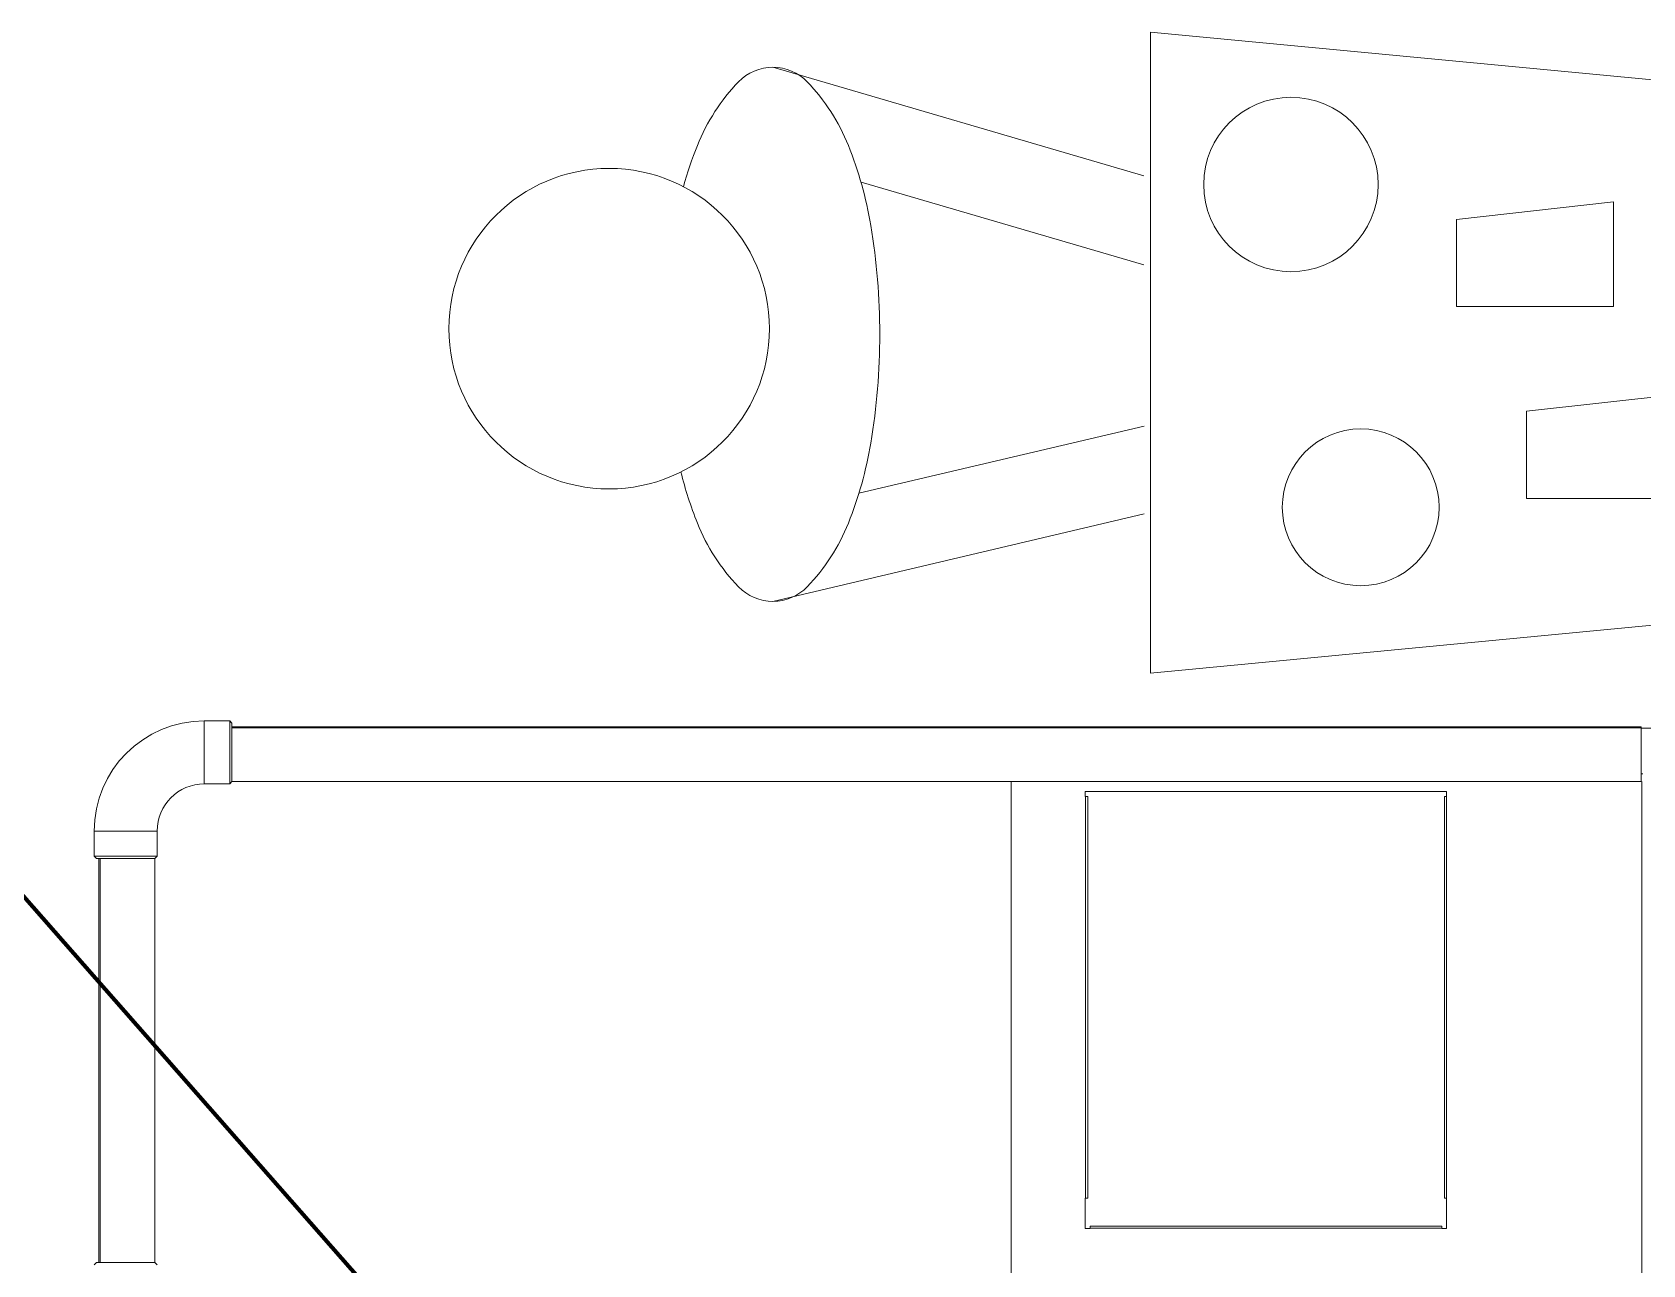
# Model space of a CAD drawing. Header units: inches. Extents: x 6 to 183294, y -48183 to 78918.
# Drawn here: x 153082 to 154408, y 41933 to 42948 of the extents above; entities that cross this region are included whole.
import ezdxf

# ---------------------------------------------------------------- set-up
doc = ezdxf.new("R2010")
doc.units = ezdxf.units.IN
doc.header["$MEASUREMENT"] = 0
for name, color, linetype, lineweight in [('Aristas tangentes visibles(Kider)', 8, 'Continuous', 0), ('Aristas visibles(Kider)', 8, 'Continuous', 0), ('CASH COUNTERS', 8, 'Continuous', 0), ('RACK', 8, 'Continuous', 0)]:
    doc.layers.add(name, color=color, linetype=linetype, lineweight=lineweight)
doc.layers.add('SDA_TEXT', color=21, linetype='Continuous')
doc.styles.get("Standard").update_dxf_attribs({"font": 'txt.shx'})
doc.dimstyles.new('SDA-100 centerline', dxfattribs={"dimtxt": 0.23, "dimasz": 0.125, "dimexe": 0.18, "dimexo": 0.0625, "dimgap": 0.09, "dimtad": 0, "dimdec": 3, "dimzin": 0, "dimdsep": 46, "dimtxsty": 'Standard', "dimblk": 'ARCHTICK', "dimcen": 0.09, "dimclrd": 27, "dimclre": 27, "dimclrt": 21, "dimadec": 0, "dimazin": 0, "dimtfac": 1, "dimtdec": 3, "dimtofl": 0, "dimtmove": 1, "dimatfit": 3, "dimfxl": 0, "dimtolj": 1, "dimtzin": 0, "dimarcsym": 0})

# ---------------------------------------------------------------- blocks, each defined once
blk = doc.blocks.new('_ArchTick')
at = {"color": 0, "const_width": 0.15}
blk.add_lwpolyline([(-0.5, -0.5), (0.5, 0.5)], dxfattribs=at)
blk = doc.blocks.new('A$C110C25FA')
at = {"layer": 'Aristas tangentes visibles(Kider)', "color": 92, "true_color": 0x00db00}
for p, q in [((-1023, 2214.7), (-690.2, 2214.7)), ((-1023, 2169.9), (-690.2, 2169.9)), ((-626.7, 946.1), (-626.7, 2106.4)), ((-581.9, 946.1), (-581.9, 2106.4)), ((-626.8, 1464.7), (-1082.7, 1464.7)), ((-994.7, 1399.7), (-994.7, 1110.2)), ((-639.1, 1403.5), (-969.9, 1403.5)), ((-969.9, 1106.4), (-639.1, 1106.4)), ((-626.8, 945.6), (-1109, 945.6)), ((-582.8, 378.1), (-582.8, 946.1))]:
    blk.add_line(p, q, dxfattribs=at)
at = {"layer": 'Aristas tangentes visibles(Kider)', "color": 1}
for p, q in [((-667.6, 2218.8), (-667.6, 2219.7)), ((-667.6, 2218.1), (-667.6, 2218.8)), ((-667.6, 2218.1), (-667.6, 2218.1)), ((-667.6, 2213.1), (-667.6, 2218.1)), ((-667.6, 2207.9), (-667.6, 2213.1)), ((-667.6, 2173.1), (-667.6, 2207.9)), ((-667.6, 2167.9), (-667.6, 2173.1)), ((-628.7, 2129.1), (-623.6, 2129.1)), ((-623.6, 2129.1), (-588.7, 2129.1)), ((-588.7, 2129.1), (-583.5, 2129.1)), ((-583.5, 2129.1), (-578.5, 2129.1)), ((-578.5, 2129.1), (-577.8, 2129.1)), ((-578.5, 2129.1), (-578.5, 2129.1)), ((-577.8, 2129.1), (-576.9, 2129.1))]:
    blk.add_line(p, q, dxfattribs=at)
at = {"layer": 'Aristas visibles(Kider)', "color": 3}
blk.add_line((-1023, 2217.9), (-1024.8, 2219.7), dxfattribs=at)
at = {"layer": 'Aristas visibles(Kider)', "color": 1}
for p, q in [((-1023, 2217.9), (-1023, 2169.7)), ((-690.2, 2217.9), (-688.4, 2219.7)), ((-690.2, 2217.9), (-690.2, 2169.7)), ((-688.4, 2218.8), (-688.4, 2219.7)), ((-667.6, 2219.7), (-688.4, 2219.7)), ((-688.4, 2218.1), (-688.4, 2218.8)), ((-688.4, 2213.1), (-688.4, 2218.1)), ((-688.4, 2218.1), (-688.4, 2218.1)), ((-688.4, 2207.9), (-688.4, 2213.1)), ((-688.4, 2173.1), (-688.4, 2207.9)), ((-1024.8, 2167.9), (-1023, 2169.7)), ((-688.4, 2167.9), (-690.2, 2169.7)), ((-688.4, 2167.9), (-688.4, 2173.1)), ((-667.6, 2167.9), (-688.4, 2167.9)), ((-628.7, 2108.2), (-628.7, 2129.1)), ((-576.9, 2108.2), (-576.9, 2129.1)), ((-623.6, 2108.2), (-628.7, 2108.2)), ((-628.7, 2108.2), (-626.9, 2106.4)), ((-578.7, 2106.4), (-626.9, 2106.4)), ((-588.7, 2108.2), (-623.6, 2108.2)), ((-583.5, 2108.2), (-588.7, 2108.2)), ((-578.5, 2108.2), (-583.5, 2108.2)), ((-576.9, 2108.2), (-578.7, 2106.4)), ((-577.8, 2108.2), (-578.5, 2108.2)), ((-578.5, 2108.2), (-578.5, 2108.2)), ((-576.9, 2108.2), (-577.8, 2108.2))]:
    blk.add_line(p, q, dxfattribs=at)
at = {"layer": 'Aristas visibles(Kider)', "color": 92, "true_color": 0x00db00}
for p, q in [((-1023, 2215.8), (-690.2, 2215.8)), ((-1023, 2169.8), (-690.2, 2169.8)), ((-626.8, 946.1), (-626.8, 2106.4)), ((-582.6, 946.1), (-582.6, 2106.4)), ((-969.9, 1403.7), (-994.9, 1403.7)), ((-994.9, 1403.7), (-994.9, 1399.7)), ((-994.9, 1399.7), (-994.7, 1399.7)), ((-992.9, 1399.7), (-994.7, 1399.7)), ((-992.9, 1110.2), (-992.9, 1399.7)), ((-969.9, 1403.5), (-969.9, 1403.7)), ((-969.9, 1403.5), (-969.9, 1401.7)), ((-969.9, 1401.7), (-639.1, 1401.7)), ((-639.1, 1403.7), (-639.1, 1403.5)), ((-635.1, 1403.7), (-639.1, 1403.7)), ((-639.1, 1401.7), (-639.1, 1403.5)), ((-635.1, 1106.2), (-635.1, 1403.7)), ((-994.7, 1110.2), (-994.9, 1110.2)), ((-994.9, 1110.2), (-994.9, 1106.2)), ((-994.9, 1106.2), (-969.9, 1106.2)), ((-994.7, 1110.2), (-992.9, 1110.2)), ((-639.1, 1108.1), (-969.9, 1108.1)), ((-969.9, 1108.1), (-969.9, 1106.4)), ((-969.9, 1106.2), (-969.9, 1106.4)), ((-639.1, 1106.4), (-639.1, 1108.1)), ((-639.1, 1106.4), (-639.1, 1106.2)), ((-639.1, 1106.2), (-635.1, 1106.2)), ((-626.8, 946.1), (-626.7, 946.1)), ((-625.4, 946.1), (-626.7, 946.1)), ((-625.2, 946.1), (-625.4, 946.1)), ((-624.3, 946.1), (-625.2, 946.1)), ((-624.3, 946.1), (-619.9, 946.1)), ((-620.4, 944.7), (-620.4, 946.1)), ((-620.4, 946.1), (-620.4, 945)), ((-620.4, 945), (-620.4, 945)), ((-620.4, 945), (-620.4, 944.7)), ((-619.9, 946.1), (-615.3, 946.1)), ((-609.9, 946.1), (-615.3, 946.1)), ((-609, 946.1), (-609.9, 946.1)), ((-603.5, 946.1), (-609, 946.1)), ((-602.6, 946.1), (-603.5, 946.1)), ((-597.2, 946.1), (-602.6, 946.1)), ((-597.2, 946.1), (-591.2, 946.1)), ((-591.2, 946.1), (-587.4, 946.1)), ((-587.4, 946.1), (-582.6, 946.1)), ((-582.6, 946.1), (-582.6, 946.1)), ((-582.6, 946.1), (-581.9, 946.1))]:
    blk.add_line(p, q, dxfattribs=at)
at = {"layer": 'Aristas visibles(Kider)', "color": 1}
for radius in [90.7, 38.8]:
    blk.add_arc((-667.6, 2129.1), radius, 0, 90, dxfattribs=at)
blk = doc.blocks.new('CLCAROU0')
at = {"layer": 'RACK', "color": 6}
for p, q in [((0, 25.5), (-84, 17.5)), ((0, 25.5), (0, -25.5)), ((30.04, 19.79), (0.52, 12.84)), ((-29.9, 11.62), (-42.38, 11.62)), ((-29.9, 4.67), (-29.9, 11.62)), ((23.2, 11.19), (0.52, 5.86)), ((-42.38, 3.28), (-29.9, 4.67)), ((-24.35, -3.66), (-36.84, -3.66)), ((-36.84, -3.66), (-36.84, -11.99)), ((-24.35, -10.6), (-24.35, -3.66)), ((23.03, -13.57), (0.52, -6.98)), ((-36.84, -11.99), (-24.35, -10.6)), ((30.04, -22.71), (0.52, -14.06)), ((0, -25.5), (-84, -17.5))]:
    blk.add_line(p, q, dxfattribs=at)
blk.add_lwpolyline([(37.36, 9.49, 0.035011), (36.05, 13.56, 0.097163), (32.78, 18.63, 0.203453), (30.04, 19.79, 0.203453)], format="xyb", dxfattribs=at)
for centre, radius in [((-16.72, 12.31), 6.24), ((43.07, -1.91), 12.75), ((-11.17, -13.38), 6.94)]:
    blk.add_circle(centre, radius, dxfattribs=at)
for centre, radius, start, end in [((30.04, 15.99), 3.8, 90, 136.0001), ((38.58, 7.75), 15.66, 136.0001, 158.1986), ((52.44, 2.2), 30.59, 158.1986, 170.5924), ((74.55, -1.46), 53.01, 170.5924, 180), ((74.55, -1.46), 53.01, 180, 189.4076), ((52.44, -5.13), 30.59, 189.4076, 201.8014), ((7.65, -5.13), 30.59, 338.1986, 344.683), ((38.58, -10.67), 15.66, 201.8014, 223.9999), ((21.51, -10.67), 15.66, 316.0001, 338.1986), ((30.04, -18.91), 3.8, 223.9999, 270), ((30.04, -18.91), 3.8, 270, 316.0001)]:
    blk.add_arc(centre, radius, start, end, dxfattribs=at)
blk = doc.blocks.new('gr cat')
at = {"layer": 'CASH COUNTERS', "lineweight": 0, "xscale": 0.01034955749352055, "yscale": 0.01034955749352055, "zscale": 0.01034955749352055, "rotation": 180.002565946525}
blk.add_blockref('CLCAROU0', (5.8131, -14.1155, 171.8769), dxfattribs=at)
at = {"layer": 'CASH COUNTERS', "color": 150, "xscale": 0.001000000000000001, "yscale": 0.001000000000000001, "zscale": 0.001000000000000001, "rotation": 90}
blk.add_blockref('A$C110C25FA', (7.1631, -13.8419, 395.196), dxfattribs=at)

msp = doc.modelspace()

# ---------------------------------------------------------------- block references
at = {"color": 2, "xscale": 1000, "yscale": 1000, "zscale": 1000}
msp.add_blockref('gr cat', (148189.581, 56799.358, -295932.873), dxfattribs=at)

# ---------------------------------------------------------------- leaders
at = {"layer": 'SDA_TEXT'}
msp.add_leader([(153975.354, 41211.959, 464.127), (152823.22, 42522.042, 464.127), (151439.68, 42521.385, 464.127)], dimstyle='SDA-100 centerline', override={"dimasz": 0.2, "dimclrd": 256, "dimfxl": 1.5, "dimlwd": 65535, "dimarcsym": 1}, dxfattribs=at)

doc.saveas('drawing.dxf')
